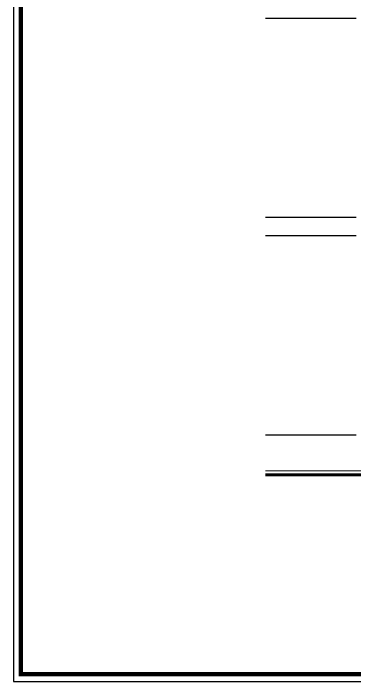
# Model space of a CAD drawing. Header units: centimetres. Extents: x 7997 to 116674, y 1017 to 13844.
# Drawn here: x 77758 to 78324, y 9159 to 10266 of the extents above; entities that cross this region are included whole.
import ezdxf

# ---------------------------------------------------------------- set-up
doc = ezdxf.new("R2010")
doc.units = ezdxf.units.CM
doc.header["$LTSCALE"] = 200
doc.linetypes.add('CENTER2', pattern=[1.125, 0.75, -0.125, 0.125, -0.125])
doc.layers.add('AXIS', color=9, linetype='CENTER2')
doc.layers.add('DIM', color=11, linetype='Continuous')
doc.layers.add('HA', color=251, linetype='Continuous', lineweight=0)
doc.layers.add('Level 10', color=7, linetype='Continuous', lineweight=0)

# ---------------------------------------------------------------- blocks, each defined once
blk = doc.blocks.new('08-TITLE SHEET-selattin', base_point=(45714.8, -203081.4))
at = {"color": 0}
blk.add_lwpolyline([(51244.8, -203081.4), (45714.8, -203081.4), (45714.8, -206921.4), (51244.8, -206921.4)], close=True, dxfattribs=at)
at = {"color": 0, "linetype": 'ByBlock', "const_width": 17}
blk.add_lwpolyline([(45744.3, -206891.9), (51215.3, -206891.9), (51215.3, -203110.8), (45744.3, -203110.8)], close=True, dxfattribs=at)
at = {"layer": 'HA', "ltscale": 1.2}
blk.add_lwpolyline([(45714.8, -203081.4), (51244.8, -203081.4), (51244.8, -206921.4), (45714.8, -206921.4)], close=True, dxfattribs=at)

msp = doc.modelspace()

# ---------------------------------------------------------------- linework, layer by layer
at = {"linetype": 'Continuous'}
msp.add_lwpolyline([(77758.294, 9159.2841), (80080.894, 9159.2841), (80080.894, 10772.0841), (77758.294, 10772.0841)], close=True, dxfattribs=at)
at = {"layer": 'AXIS'}
for p, q in [((78176.0489, 10258.1625), (79280.8365, 10258.1625)), ((78176.0489, 9928.1625), (79280.8365, 9928.1625)), ((78176.0489, 9898.1625), (79280.8365, 9898.1625)), ((78176.0489, 9568.1625), (79280.8365, 9568.1625))]:
    msp.add_line(p, q, dxfattribs=at)
at = {"layer": 'Level 10'}
msp.add_line((78176.0489, 9508.1625), (78402.4381, 9508.1625), dxfattribs=at)
at = {"layer": 'Level 10', "const_width": 5}
msp.add_lwpolyline([(78402.4381, 9501.9328), (78176.0489, 9501.9328)], dxfattribs=at)

# ---------------------------------------------------------------- block references
at = {"layer": 'DIM', "color": 0, "linetype": 'Continuous', "xscale": 0.420000000000001, "yscale": 0.420000000000001, "zscale": 0.420000000000001}
msp.add_blockref('08-TITLE SHEET-selattin', (77758.294, 10772.0841), dxfattribs=at)

doc.saveas('drawing.dxf')
